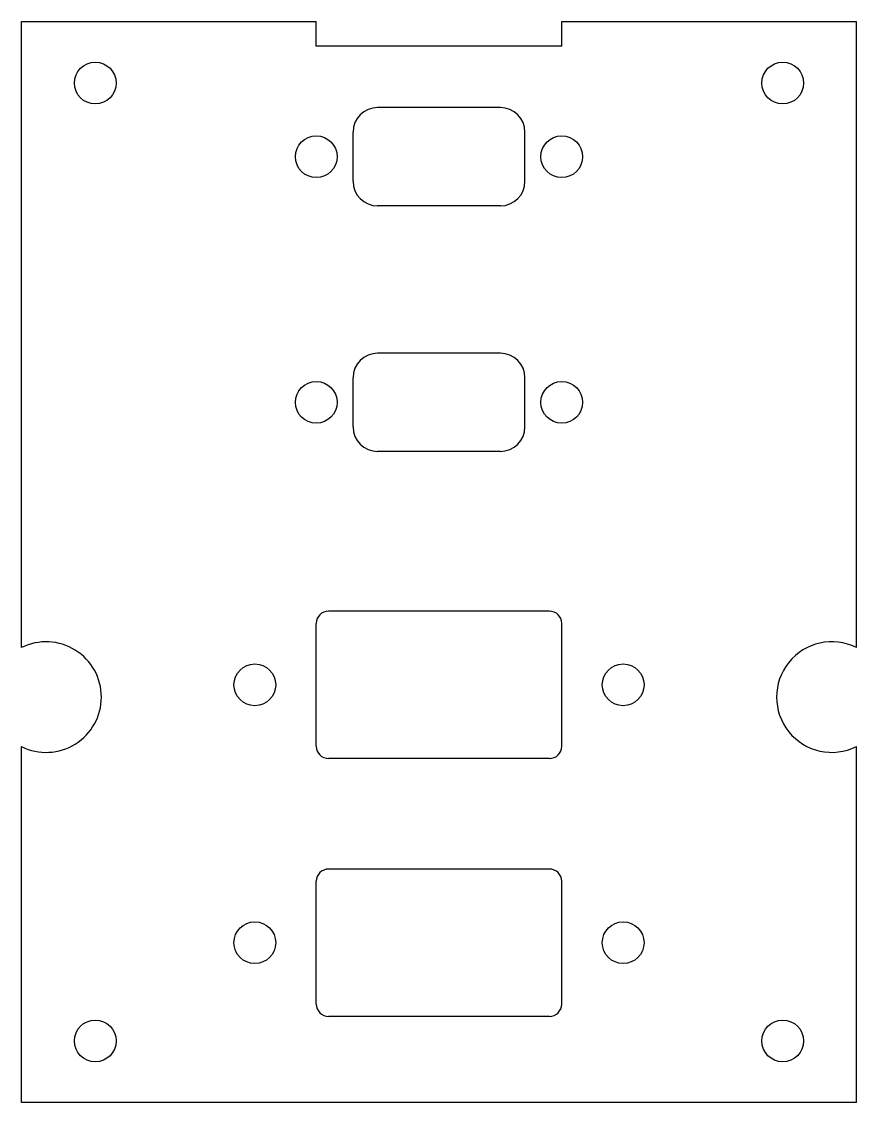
# Model space of a CAD drawing. Header units: millimetres. Extents: x 0 to 68, y 0 to 88.
import ezdxf

# ---------------------------------------------------------------- set-up
doc = ezdxf.new("R2010")
doc.units = ezdxf.units.MM
doc.layers.add('CUT', color=7, linetype='CONTINUOUS')

msp = doc.modelspace()

# ---------------------------------------------------------------- linework, layer by layer
at = {"layer": 'CUT'}
for p, q in [((0, 88), (24, 88)), ((0, 37.031), (0, 88)), ((24, 86), (24, 88)), ((44, 86), (44, 88)), ((44, 88), (68, 88)), ((68, 37.031), (68, 88)), ((44, 86), (24, 86)), ((39, 81), (29, 81)), ((27, 75), (27, 79)), ((41, 75), (41, 79)), ((39, 73), (29, 73)), ((39, 61), (29, 61)), ((27, 55), (27, 59)), ((41, 55), (41, 59)), ((39, 53), (29, 53)), ((43, 40), (25, 40)), ((24, 29), (24, 39)), ((44, 29), (44, 39)), ((0, 0), (0, 28.969)), ((68, 0), (68, 28.969)), ((43, 28), (25, 28)), ((43, 19), (25, 19)), ((24, 8), (24, 18)), ((44, 8), (44, 18)), ((43, 7), (25, 7)), ((68, 0), (0, 0))]:
    msp.add_line(p, q, dxfattribs=at)
for centre in [(6, 83), (62, 83), (24, 77), (44, 77), (24, 57), (44, 57), (19, 34), (49, 34), (19, 13), (49, 13), (6, 5), (62, 5)]:
    msp.add_circle(centre, 1.7, dxfattribs=at)
for centre, radius, start, end in [((29, 79), 2, 90, 180), ((39, 79), 2, 0, 90), ((29, 75), 2, 180, 270), ((39, 75), 2, 270, 0), ((29, 59), 2, 90, 180), ((39, 59), 2, 0, 90), ((29, 55), 2, 180, 270), ((39, 55), 2, 270, 0), ((25, 39), 1, 90, 180), ((43, 39), 1, 0, 90), ((2, 33), 4.5, 0, 116.3878), ((66, 33), 4.5, 63.6122, 296.3878), ((2, 33), 4.5, 243.6122, 0), ((25, 29), 1, 180, 270), ((43, 29), 1, 270, 0), ((25, 18), 1, 90, 180), ((43, 18), 1, 0, 90), ((25, 8), 1, 180, 270), ((43, 8), 1, 270, 0)]:
    msp.add_arc(centre, radius, start, end, dxfattribs=at)

doc.saveas('drawing.dxf')
